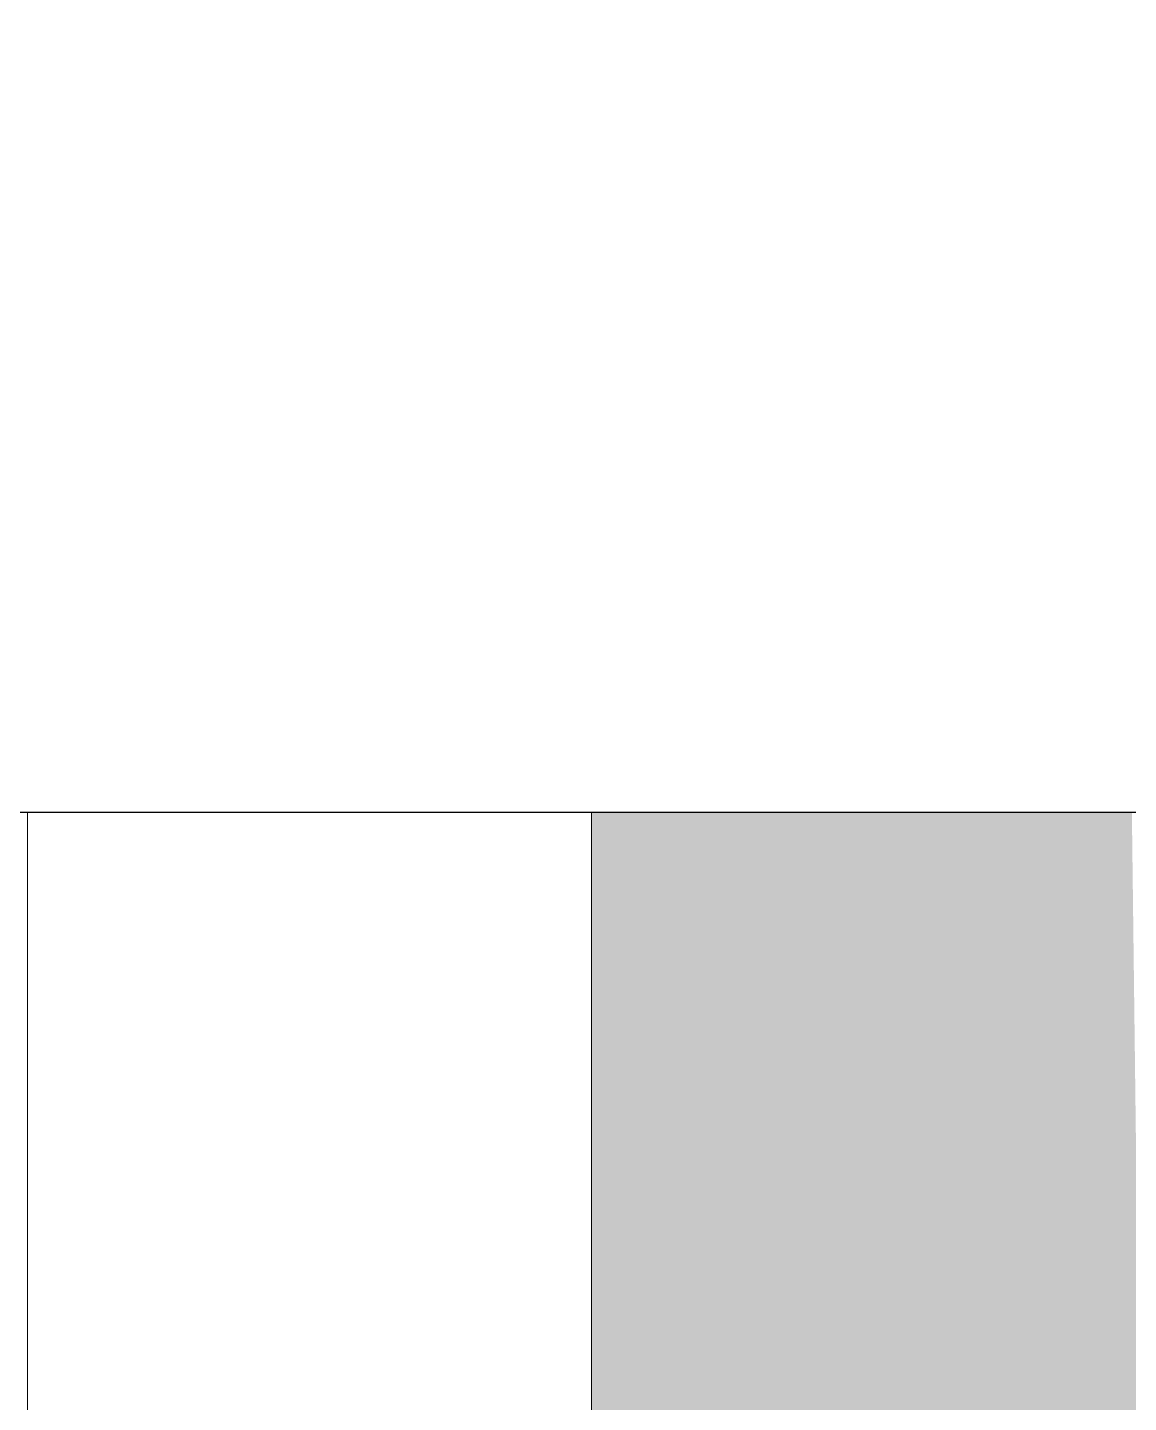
# Model space of a CAD drawing. Header units: inches. Extents: x -4169 to -1846, y 9706 to 12377.
# Drawn here: x -3499.174 to -3497.954, y 10353.436 to 10354.96 of the extents above; entities that cross this region are included whole.
import ezdxf

# ---------------------------------------------------------------- set-up
doc = ezdxf.new("R2010")
doc.units = ezdxf.units.IN
doc.header["$MEASUREMENT"] = 0
for name, color, linetype, lineweight in [('A-DOOR', 31, 'Continuous', 18), ('A-DOOR-FRAM', 31, 'Continuous', 30), ('A-WALL', 113, 'Continuous', 18), ('I-WALL-2', 2, 'Continuous', 5)]:
    doc.layers.add(name, color=color, linetype=linetype, lineweight=lineweight)

# ---------------------------------------------------------------- blocks, each defined once
blk = doc.blocks.new('HOLLOW METAL - UNIT DOOR-2125827-ENLARGED RCP - 1ST FLOOR PLAN')
at = {"layer": 'A-DOOR-FRAM'}
blk.add_line((20, 3.75), (20, -4.25), dxfattribs=at)

msp = doc.modelspace()

# ---------------------------------------------------------------- hatches: boundary and pattern name
at = {"layer": 'I-WALL-2'}
h = msp.add_hatch(color=256, dxfattribs=at)
h.paths.add_polyline_path([(-3497.9237, 10351.9644), (-3497.9499, 10354.0894), (-3498.5487, 10354.0894), (-3498.5487, 10351.9644), (-3497.9499, 10351.9644)], flags=0)
h.paths.add_polyline_path([(-3498.5487, 10394.0894), (-3497.9237, 10394.0894), (-3497.9499, 10410.7894), (-3498.5487, 10410.7894), (-3498.5487, 10409.9963)], flags=0)

# ---------------------------------------------------------------- linework, layer by layer
at = {"layer": 'A-WALL'}
for p, q in [((-3499.1737, 10354.0894), (-3499.1737, 10351.3394)), ((-3498.5487, 10354.0894), (-3498.5487, 10351.9644))]:
    msp.add_line(p, q, dxfattribs=at)

# ---------------------------------------------------------------- block references
at = {"layer": 'A-DOOR', "rotation": 270.0000000000039}
msp.add_blockref('HOLLOW METAL - UNIT DOOR-2125827-ENLARGED RCP - 1ST FLOOR PLAN', (-3501.6737, 10374.0894), dxfattribs=at)

doc.saveas('drawing.dxf')
